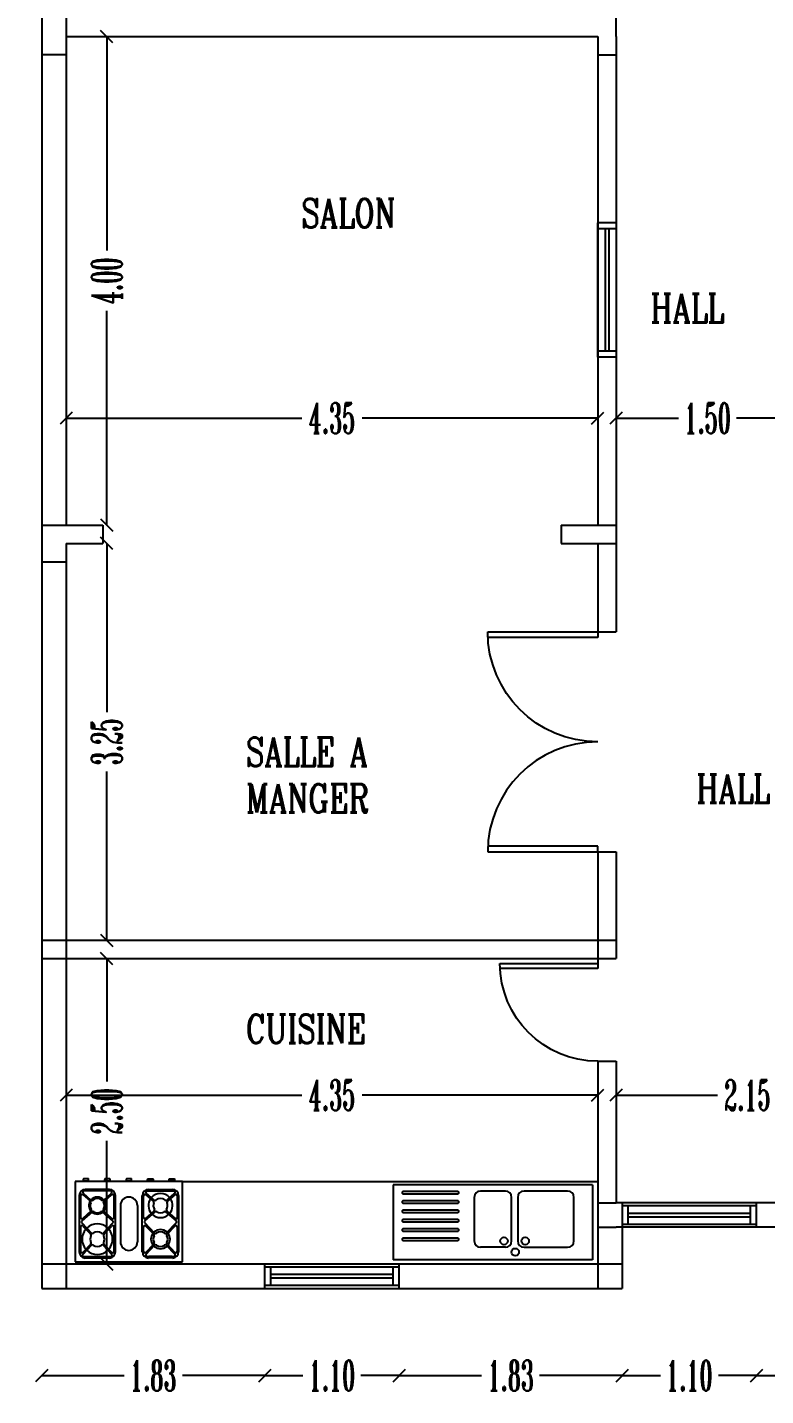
# Model space of a CAD drawing. Extents: x -110 to 3211, y -163 to 893.
# Drawn here: x 2060.1 to 2066.15, y 26.7 to 37.91 of the extents above; entities that cross this region are included whole.
import ezdxf

# ---------------------------------------------------------------- set-up
doc = ezdxf.new("R2010")
doc.units = 0
doc.header["$LTSCALE"] = 0.8
doc.header["$MEASUREMENT"] = 0
doc.layers.get('0').update_dxf_attribs({"color": 5, "linetype": 'CONTINUOUS'})
doc.layers.get('DEFPOINTS').update_dxf_attribs({"linetype": 'CONTINUOUS'})
for name, color, linetype in [('DOOR', 3, 'CONTINUOUS'), ('PIPE', 50, 'CONTINUOUS'), ('TEXT', 200, 'CONTINUOUS'), ('WALL', 6, 'CONTINUOUS'), ('WIN-PLN', 5, 'CONTINUOUS')]:
    doc.layers.add(name, color=color, linetype=linetype)
doc.styles.add('AYMAN-S', font='romant.shx', dxfattribs={"width": 0.7, "height": 0.15})
doc.styles.add('AYMOONY', font='romant.shx', dxfattribs={"width": 0.5})
doc.styles.add('ROMANT', font='ROMANC.SHX', dxfattribs={"width": 0.75})
doc.dimstyles.new('AYMAN-SIT', dxfattribs={"dimtxt": 0.25, "dimasz": 0.08, "dimexe": 0.18, "dimexo": 0.06, "dimgap": 0.05, "dimtad": 0, "dimzin": 1, "dimdsep": 46, "dimtxsty": 'AYMAN-S', "dimblk1": 'OBLIQUE', "dimblk2": 'OBLIQUE', "dimsah": 1, "dimcen": 0.09, "dimse1": 1, "dimse2": 1, "dimclrd": 256, "dimclre": 256, "dimclrt": 200, "dimadec": 0, "dimazin": 0, "dimtfac": 1, "dimtdec": 4, "dimtix": 1, "dimtmove": 0, "dimatfit": 3, "dimldrblk": 'OBLIQUE', "dimfxl": 1, "dimtolj": 1, "dimtzin": 0, "dimarcsym": 0})

# ---------------------------------------------------------------- blocks, each defined once
blk = doc.blocks.new('_OBLIQUE')
at = {"color": 0, "linetype": 'ByBlock'}
blk.add_line((-0.5, -0.5), (0.5, 0.5), dxfattribs=at)
blk = doc.blocks.new('*D335')
at = {"layer": 'DEFPOINTS', "color": 0, "ltscale": 0.8, "transparency": 16777216}
for p in [(2060.422, 30.432), (2064.773, 30.432), (2060.422, 29.164)]:
    blk.add_point(p, dxfattribs=at)
at = {"layer": 'PIPE', "color": 7, "lineweight": -2, "ltscale": 0.8, "transparency": 16777216}
for p, q in [((2060.422, 29.164), (2062.351, 29.164)), ((2064.773, 29.164), (2062.844, 29.164))]:
    blk.add_line(p, q, dxfattribs=at)
at = {"layer": 'PIPE', "color": 7, "lineweight": -2, "ltscale": 0.8, "transparency": 16777216, "xscale": 0.1, "yscale": 0.1, "zscale": 0.1, "rotation": 180}
blk.add_blockref('_OBLIQUE', (2060.422, 29.164), dxfattribs=at)
at = {"layer": 'PIPE', "color": 7, "lineweight": -2, "ltscale": 0.8, "transparency": 16777216, "xscale": 0.1, "yscale": 0.1, "zscale": 0.1}
blk.add_blockref('_OBLIQUE', (2064.773, 29.164), dxfattribs=at)
at = {"layer": 'PIPE', "color": 7, "ltscale": 0.8, "transparency": 16777216, "insert": (2062.598, 29.164), "char_height": 0.25, "attachment_point": 5, "style": 'AYMOONY'}
blk.add_mtext('\\A1;4.35', dxfattribs=at)
blk = doc.blocks.new('*D336')
at = {"layer": 'DEFPOINTS', "color": 0, "ltscale": 0.8, "transparency": 16777216}
for p in [(2060.372, 30.282), (2060.754, 30.282), (2060.372, 27.782)]:
    blk.add_point(p, dxfattribs=at)
at = {"layer": 'PIPE', "color": 7, "lineweight": -2, "ltscale": 0.8, "transparency": 16777216}
for p, q in [((2060.754, 30.282), (2060.754, 29.276)), ((2060.754, 27.782), (2060.754, 28.789))]:
    blk.add_line(p, q, dxfattribs=at)
at = {"layer": 'PIPE', "color": 7, "lineweight": -2, "ltscale": 0.8, "transparency": 16777216, "xscale": 0.1, "yscale": 0.1, "zscale": 0.1}
for p, rotation in [((2060.754, 30.282), 90), ((2060.754, 27.782), 270)]:
    blk.add_blockref('_OBLIQUE', p, dxfattribs=dict(at, rotation=rotation))
at = {"layer": 'PIPE', "color": 7, "ltscale": 0.8, "transparency": 16777216, "insert": (2060.754, 29.032), "char_height": 0.25, "attachment_point": 5, "rotation": 90, "style": 'AYMOONY'}
blk.add_mtext('\\A1;2.50', dxfattribs=at)
blk = doc.blocks.new('*D338')
at = {"layer": 'DEFPOINTS', "color": 0, "ltscale": 0.8, "transparency": 16777216}
for p in [(2070.222, 43.695), (2060.222, 29.257), (2070.222, 29.257)]:
    blk.add_point(p, dxfattribs=at)
at = {"layer": 'PIPE', "color": 7, "lineweight": -2, "ltscale": 0.8, "transparency": 16777216}
for p, q in [((2060.222, 43.695), (2064.925, 43.695)), ((2070.222, 43.695), (2065.519, 43.695))]:
    blk.add_line(p, q, dxfattribs=at)
at = {"layer": 'PIPE', "color": 7, "lineweight": -2, "ltscale": 0.8, "transparency": 16777216, "xscale": 0.1, "yscale": 0.1, "zscale": 0.1, "rotation": 180}
blk.add_blockref('_OBLIQUE', (2060.222, 43.695), dxfattribs=at)
at = {"layer": 'PIPE', "color": 7, "lineweight": -2, "ltscale": 0.8, "transparency": 16777216, "xscale": 0.1, "yscale": 0.1, "zscale": 0.1}
blk.add_blockref('_OBLIQUE', (2070.222, 43.695), dxfattribs=at)
at = {"layer": 'PIPE', "color": 7, "ltscale": 0.8, "transparency": 16777216, "insert": (2065.222, 43.695), "char_height": 0.25, "attachment_point": 5, "style": 'AYMOONY'}
blk.add_mtext('\\A1;10.00', dxfattribs=at)
blk = doc.blocks.new('D')
at = {"layer": 'DOOR', "color": 3}
for p, q in [((0, 1), (0, 0)), ((0.05, 0), (0.05, 0.999)), ((0, 0), (0.05, 0))]:
    blk.add_line(p, q, dxfattribs=at)
blk.add_arc((0, 0), 1, 0, 90, dxfattribs=at)
blk = doc.blocks.new('*D339')
at = {"layer": 'DEFPOINTS', "color": 0, "ltscale": 0.8, "transparency": 16777216}
for p in [(2060.754, 37.832), (2060.754, 37.832), (2060.754, 33.832)]:
    blk.add_point(p, dxfattribs=at)
at = {"layer": 'PIPE', "color": 7, "lineweight": -2, "ltscale": 0.8, "transparency": 16777216}
for p, q in [((2060.754, 37.832), (2060.754, 36.079)), ((2060.754, 33.832), (2060.754, 35.586))]:
    blk.add_line(p, q, dxfattribs=at)
at = {"layer": 'PIPE', "color": 7, "lineweight": -2, "ltscale": 0.8, "transparency": 16777216, "xscale": 0.1, "yscale": 0.1, "zscale": 0.1}
for p, rotation in [((2060.754, 37.832), 90), ((2060.754, 33.832), 270)]:
    blk.add_blockref('_OBLIQUE', p, dxfattribs=dict(at, rotation=rotation))
at = {"layer": 'PIPE', "color": 7, "ltscale": 0.8, "transparency": 16777216, "insert": (2060.754, 35.832), "char_height": 0.25, "attachment_point": 5, "rotation": 90, "style": 'AYMOONY'}
blk.add_mtext('\\A1;4.00', dxfattribs=at)
blk = doc.blocks.new('*D343')
at = {"layer": 'DEFPOINTS', "color": 0, "ltscale": 0.8, "transparency": 16777216}
for p in [(2064.923, 34.707), (2064.923, 34.707), (2066.422, 34.707)]:
    blk.add_point(p, dxfattribs=at)
at = {"layer": 'PIPE', "color": 7, "lineweight": -2, "ltscale": 0.8, "transparency": 16777216}
for p, q in [((2064.923, 34.707), (2065.435, 34.707)), ((2066.422, 34.707), (2065.91, 34.707))]:
    blk.add_line(p, q, dxfattribs=at)
at = {"layer": 'PIPE', "color": 7, "lineweight": -2, "ltscale": 0.8, "transparency": 16777216, "xscale": 0.1, "yscale": 0.1, "zscale": 0.1, "rotation": 180}
blk.add_blockref('_OBLIQUE', (2064.923, 34.707), dxfattribs=at)
at = {"layer": 'PIPE', "color": 7, "lineweight": -2, "ltscale": 0.8, "transparency": 16777216, "xscale": 0.1, "yscale": 0.1, "zscale": 0.1}
blk.add_blockref('_OBLIQUE', (2066.422, 34.707), dxfattribs=at)
at = {"layer": 'PIPE', "color": 7, "ltscale": 0.8, "transparency": 16777216, "insert": (2065.673, 34.707), "char_height": 0.25, "attachment_point": 5, "style": 'AYMOONY'}
blk.add_mtext('\\A1;1.50', dxfattribs=at)
blk = doc.blocks.new('*D345')
at = {"layer": 'DEFPOINTS', "color": 0, "ltscale": 0.8, "transparency": 16777216}
for p in [(2060.422, 34.707), (2060.422, 34.707), (2064.773, 34.707)]:
    blk.add_point(p, dxfattribs=at)
at = {"layer": 'PIPE', "color": 7, "lineweight": -2, "ltscale": 0.8, "transparency": 16777216}
for p, q in [((2060.422, 34.707), (2062.351, 34.707)), ((2064.773, 34.707), (2062.844, 34.707))]:
    blk.add_line(p, q, dxfattribs=at)
at = {"layer": 'PIPE', "color": 7, "lineweight": -2, "ltscale": 0.8, "transparency": 16777216, "xscale": 0.1, "yscale": 0.1, "zscale": 0.1, "rotation": 180}
blk.add_blockref('_OBLIQUE', (2060.422, 34.707), dxfattribs=at)
at = {"layer": 'PIPE', "color": 7, "lineweight": -2, "ltscale": 0.8, "transparency": 16777216, "xscale": 0.1, "yscale": 0.1, "zscale": 0.1}
blk.add_blockref('_OBLIQUE', (2064.773, 34.707), dxfattribs=at)
at = {"layer": 'PIPE', "color": 7, "ltscale": 0.8, "transparency": 16777216, "insert": (2062.598, 34.707), "char_height": 0.25, "attachment_point": 5, "style": 'AYMOONY'}
blk.add_mtext('\\A1;4.35', dxfattribs=at)
blk = doc.blocks.new('*D347')
at = {"layer": 'DEFPOINTS', "color": 0, "ltscale": 0.8, "transparency": 16777216}
for p in [(2064.923, 29.164), (2067.072, 29.164), (2067.072, 29.164)]:
    blk.add_point(p, dxfattribs=at)
at = {"layer": 'PIPE', "color": 7, "lineweight": -2, "ltscale": 0.8, "transparency": 16777216}
for p, q in [((2064.923, 29.164), (2065.754, 29.164)), ((2067.072, 29.164), (2066.241, 29.164))]:
    blk.add_line(p, q, dxfattribs=at)
at = {"layer": 'PIPE', "color": 7, "lineweight": -2, "ltscale": 0.8, "transparency": 16777216, "xscale": 0.1, "yscale": 0.1, "zscale": 0.1, "rotation": 180}
blk.add_blockref('_OBLIQUE', (2064.923, 29.164), dxfattribs=at)
at = {"layer": 'PIPE', "color": 7, "lineweight": -2, "ltscale": 0.8, "transparency": 16777216, "xscale": 0.1, "yscale": 0.1, "zscale": 0.1}
blk.add_blockref('_OBLIQUE', (2067.072, 29.164), dxfattribs=at)
at = {"layer": 'PIPE', "color": 7, "ltscale": 0.8, "transparency": 16777216, "insert": (2065.998, 29.164), "char_height": 0.25, "attachment_point": 5, "style": 'AYMOONY'}
blk.add_mtext('\\A1;2.15', dxfattribs=at)
blk = doc.blocks.new('*D349')
at = {"layer": 'DEFPOINTS', "color": 0, "ltscale": 0.8, "transparency": 16777216}
for p in [(2060.422, 33.682), (2060.422, 30.432), (2060.754, 30.432)]:
    blk.add_point(p, dxfattribs=at)
at = {"layer": 'PIPE', "color": 7, "lineweight": -2, "ltscale": 0.8, "transparency": 16777216}
for p, q in [((2060.754, 33.682), (2060.754, 32.301)), ((2060.754, 30.432), (2060.754, 31.814))]:
    blk.add_line(p, q, dxfattribs=at)
at = {"layer": 'PIPE', "color": 7, "lineweight": -2, "ltscale": 0.8, "transparency": 16777216, "xscale": 0.1, "yscale": 0.1, "zscale": 0.1}
for p, rotation in [((2060.754, 33.682), 90), ((2060.754, 30.432), 270)]:
    blk.add_blockref('_OBLIQUE', p, dxfattribs=dict(at, rotation=rotation))
at = {"layer": 'PIPE', "color": 7, "ltscale": 0.8, "transparency": 16777216, "insert": (2060.754, 32.057), "char_height": 0.25, "attachment_point": 5, "rotation": 90, "style": 'AYMOONY'}
blk.add_mtext('\\A1;3.25', dxfattribs=at)
blk = doc.blocks.new('*D353')
at = {"layer": 'DEFPOINTS', "color": 0, "ltscale": 0.8, "transparency": 16777216}
for p in [(2060.222, 27.582), (2062.048, 27.582), (2062.048, 26.868)]:
    blk.add_point(p, dxfattribs=at)
at = {"layer": 'PIPE', "color": 7, "lineweight": -2, "ltscale": 0.8, "transparency": 16777216}
for p, q in [((2060.222, 26.868), (2060.898, 26.868)), ((2062.048, 26.868), (2061.373, 26.868))]:
    blk.add_line(p, q, dxfattribs=at)
at = {"layer": 'PIPE', "color": 7, "lineweight": -2, "ltscale": 0.8, "transparency": 16777216, "xscale": 0.1, "yscale": 0.1, "zscale": 0.1, "rotation": 180}
blk.add_blockref('_OBLIQUE', (2060.222, 26.868), dxfattribs=at)
at = {"layer": 'PIPE', "color": 7, "lineweight": -2, "ltscale": 0.8, "transparency": 16777216, "xscale": 0.1, "yscale": 0.1, "zscale": 0.1}
blk.add_blockref('_OBLIQUE', (2062.048, 26.868), dxfattribs=at)
at = {"layer": 'PIPE', "color": 7, "ltscale": 0.8, "transparency": 16777216, "insert": (2061.135, 26.868), "char_height": 0.25, "attachment_point": 5, "style": 'AYMOONY'}
blk.add_mtext('\\A1;1.83', dxfattribs=at)
blk = doc.blocks.new('*D354')
at = {"layer": 'DEFPOINTS', "color": 0, "ltscale": 0.8, "transparency": 16777216}
for p in [(2062.048, 27.582), (2063.148, 27.582), (2063.148, 26.868)]:
    blk.add_point(p, dxfattribs=at)
at = {"layer": 'PIPE', "color": 7, "lineweight": -2, "ltscale": 0.8, "transparency": 16777216}
for p, q in [((2062.048, 26.868), (2062.36, 26.868)), ((2063.148, 26.868), (2062.835, 26.868))]:
    blk.add_line(p, q, dxfattribs=at)
at = {"layer": 'PIPE', "color": 7, "lineweight": -2, "ltscale": 0.8, "transparency": 16777216, "xscale": 0.1, "yscale": 0.1, "zscale": 0.1, "rotation": 180}
blk.add_blockref('_OBLIQUE', (2062.048, 26.868), dxfattribs=at)
at = {"layer": 'PIPE', "color": 7, "lineweight": -2, "ltscale": 0.8, "transparency": 16777216, "xscale": 0.1, "yscale": 0.1, "zscale": 0.1}
blk.add_blockref('_OBLIQUE', (2063.148, 26.868), dxfattribs=at)
at = {"layer": 'PIPE', "color": 7, "ltscale": 0.8, "transparency": 16777216, "insert": (2062.598, 26.868), "char_height": 0.25, "attachment_point": 5, "style": 'AYMOONY'}
blk.add_mtext('\\A1;1.10', dxfattribs=at)
blk = doc.blocks.new('*D355')
at = {"layer": 'DEFPOINTS', "color": 0, "ltscale": 0.8, "transparency": 16777216}
for p in [(2063.148, 27.582), (2064.973, 27.582), (2064.973, 26.868)]:
    blk.add_point(p, dxfattribs=at)
at = {"layer": 'PIPE', "color": 7, "lineweight": -2, "ltscale": 0.8, "transparency": 16777216}
for p, q in [((2063.148, 26.868), (2063.823, 26.868)), ((2064.973, 26.868), (2064.298, 26.868))]:
    blk.add_line(p, q, dxfattribs=at)
at = {"layer": 'PIPE', "color": 7, "lineweight": -2, "ltscale": 0.8, "transparency": 16777216, "xscale": 0.1, "yscale": 0.1, "zscale": 0.1, "rotation": 180}
blk.add_blockref('_OBLIQUE', (2063.148, 26.868), dxfattribs=at)
at = {"layer": 'PIPE', "color": 7, "lineweight": -2, "ltscale": 0.8, "transparency": 16777216, "xscale": 0.1, "yscale": 0.1, "zscale": 0.1}
blk.add_blockref('_OBLIQUE', (2064.973, 26.868), dxfattribs=at)
at = {"layer": 'PIPE', "color": 7, "ltscale": 0.8, "transparency": 16777216, "insert": (2064.061, 26.868), "char_height": 0.25, "attachment_point": 5, "style": 'AYMOONY'}
blk.add_mtext('\\A1;1.83', dxfattribs=at)
blk = doc.blocks.new('*D356')
at = {"layer": 'DEFPOINTS', "color": 0, "ltscale": 0.8, "transparency": 16777216}
for p in [(2066.073, 28.082), (2064.973, 27.582), (2066.073, 26.868)]:
    blk.add_point(p, dxfattribs=at)
at = {"layer": 'PIPE', "color": 7, "lineweight": -2, "ltscale": 0.8, "transparency": 16777216}
for p, q in [((2064.973, 26.868), (2065.286, 26.868)), ((2066.073, 26.868), (2065.761, 26.868))]:
    blk.add_line(p, q, dxfattribs=at)
at = {"layer": 'PIPE', "color": 7, "lineweight": -2, "ltscale": 0.8, "transparency": 16777216, "xscale": 0.1, "yscale": 0.1, "zscale": 0.1, "rotation": 180}
blk.add_blockref('_OBLIQUE', (2064.973, 26.868), dxfattribs=at)
at = {"layer": 'PIPE', "color": 7, "lineweight": -2, "ltscale": 0.8, "transparency": 16777216, "xscale": 0.1, "yscale": 0.1, "zscale": 0.1}
blk.add_blockref('_OBLIQUE', (2066.073, 26.868), dxfattribs=at)
at = {"layer": 'PIPE', "color": 7, "ltscale": 0.8, "transparency": 16777216, "insert": (2065.523, 26.868), "char_height": 0.25, "attachment_point": 5, "style": 'AYMOONY'}
blk.add_mtext('\\A1;1.10', dxfattribs=at)
blk = doc.blocks.new('*D357')
at = {"layer": 'DEFPOINTS', "color": 0, "ltscale": 0.8, "transparency": 16777216}
for p in [(2066.073, 28.082), (2070.222, 28.082), (2070.222, 26.868)]:
    blk.add_point(p, dxfattribs=at)
at = {"layer": 'PIPE', "color": 7, "lineweight": -2, "ltscale": 0.8, "transparency": 16777216}
for p, q in [((2066.073, 26.868), (2067.901, 26.868)), ((2070.222, 26.868), (2068.394, 26.868))]:
    blk.add_line(p, q, dxfattribs=at)
at = {"layer": 'PIPE', "color": 7, "lineweight": -2, "ltscale": 0.8, "transparency": 16777216, "xscale": 0.1, "yscale": 0.1, "zscale": 0.1, "rotation": 180}
blk.add_blockref('_OBLIQUE', (2066.073, 26.868), dxfattribs=at)
at = {"layer": 'PIPE', "color": 7, "lineweight": -2, "ltscale": 0.8, "transparency": 16777216, "xscale": 0.1, "yscale": 0.1, "zscale": 0.1}
blk.add_blockref('_OBLIQUE', (2070.222, 26.868), dxfattribs=at)
at = {"layer": 'PIPE', "color": 7, "ltscale": 0.8, "transparency": 16777216, "insert": (2068.148, 26.868), "char_height": 0.25, "attachment_point": 5, "style": 'AYMOONY'}
blk.add_mtext('\\A1;4.15', dxfattribs=at)
blk = doc.blocks.new('*D378')
at = {"layer": 'DEFPOINTS', "color": 0, "ltscale": 0.8, "transparency": 16777216}
for p in [(2059.398, 43.082), (2060.222, 43.082), (2060.222, 27.582)]:
    blk.add_point(p, dxfattribs=at)
at = {"layer": 'PIPE', "color": 7, "lineweight": -2, "ltscale": 0.8, "transparency": 16777216}
for p, q in [((2059.398, 43.082), (2059.398, 35.629)), ((2059.398, 27.582), (2059.398, 35.035))]:
    blk.add_line(p, q, dxfattribs=at)
at = {"layer": 'PIPE', "color": 7, "lineweight": -2, "ltscale": 0.8, "transparency": 16777216, "xscale": 0.1, "yscale": 0.1, "zscale": 0.1}
for p, rotation in [((2059.398, 43.082), 90), ((2059.398, 27.582), 270)]:
    blk.add_blockref('_OBLIQUE', p, dxfattribs=dict(at, rotation=rotation))
at = {"layer": 'PIPE', "color": 7, "ltscale": 0.8, "transparency": 16777216, "insert": (2059.398, 35.332), "char_height": 0.25, "attachment_point": 5, "rotation": 90, "style": 'AYMOONY'}
blk.add_mtext('\\A1;15.50', dxfattribs=at)

msp = doc.modelspace()

# ---------------------------------------------------------------- linework, layer by layer
for p, q in [((2060.495, 28.458), (2060.495, 27.798)), ((2061.375, 28.458), (2060.495, 28.458)), ((2061.375, 28.458), (2064.773, 28.458)), ((2061.375, 27.798), (2061.375, 28.458)), ((2060.558, 28.35), (2060.62, 28.295)), ((2060.561, 28.361), (2060.625, 28.305)), ((2060.786, 28.381), (2060.568, 28.381)), ((2060.776, 28.392), (2060.578, 28.392)), ((2060.727, 28.289), (2060.796, 28.35)), ((2060.729, 28.305), (2060.793, 28.361)), ((2061.137, 28.295), (2061.075, 28.35)), ((2061.142, 28.305), (2061.078, 28.361)), ((2061.085, 28.381), (2061.303, 28.381)), ((2061.095, 28.392), (2061.293, 28.392)), ((2061.31, 28.361), (2061.246, 28.305)), ((2061.313, 28.35), (2061.251, 28.295)), ((2064.731, 28.429), (2063.099, 28.429)), ((2063.099, 28.429), (2063.099, 27.817)), ((2064.017, 28.378), (2063.813, 28.378)), ((2064.527, 28.378), (2064.17, 28.378)), ((2064.731, 28.429), (2064.731, 27.817)), ((2060.528, 28.342), (2060.528, 27.88)), ((2060.539, 28.341), (2060.539, 28.163)), ((2060.814, 28.163), (2060.814, 28.341)), ((2060.825, 27.88), (2060.825, 28.342)), ((2060.866, 28.26), (2060.866, 27.963)), ((2061.005, 28.26), (2061.005, 27.963)), ((2061.045, 27.88), (2061.045, 28.342)), ((2061.056, 28.163), (2061.056, 28.341)), ((2061.331, 28.341), (2061.331, 28.163)), ((2061.342, 28.342), (2061.342, 27.88)), ((2063.762, 28.327), (2063.762, 27.97)), ((2064.068, 27.97), (2064.068, 28.327)), ((2064.119, 28.327), (2064.119, 27.97)), ((2064.578, 27.97), (2064.578, 28.327)), ((2060.634, 28.208), (2060.55, 28.134)), ((2060.625, 28.214), (2060.558, 28.155)), ((2060.804, 28.134), (2060.719, 28.208)), ((2060.796, 28.155), (2060.729, 28.214)), ((2061.067, 28.134), (2061.151, 28.208)), ((2061.075, 28.155), (2061.142, 28.214)), ((2061.236, 28.208), (2061.321, 28.134)), ((2061.246, 28.214), (2061.313, 28.155)), ((2060.539, 28.085), (2060.539, 27.885)), ((2060.549, 28.118), (2060.629, 28.034)), ((2060.558, 28.092), (2060.623, 28.025)), ((2060.724, 28.034), (2060.805, 28.118)), ((2060.731, 28.025), (2060.795, 28.092)), ((2060.814, 27.885), (2060.814, 28.085)), ((2061.056, 27.885), (2061.056, 28.085)), ((2061.146, 28.034), (2061.066, 28.118)), ((2061.14, 28.025), (2061.075, 28.092)), ((2061.322, 28.118), (2061.241, 28.034)), ((2061.312, 28.092), (2061.248, 28.025)), ((2061.331, 28.085), (2061.331, 27.885)), ((2060.629, 27.935), (2060.557, 27.86)), ((2060.623, 27.945), (2060.558, 27.877)), ((2060.796, 27.86), (2060.724, 27.935)), ((2060.795, 27.877), (2060.731, 27.945)), ((2061.075, 27.877), (2061.14, 27.945)), ((2061.076, 27.862), (2061.146, 27.935)), ((2061.241, 27.935), (2061.311, 27.862)), ((2061.248, 27.945), (2061.312, 27.877)), ((2064.017, 27.919), (2063.813, 27.919)), ((2064.17, 27.919), (2064.527, 27.919)), ((2060.495, 27.798), (2061.375, 27.798)), ((2060.565, 27.842), (2060.788, 27.842)), ((2060.578, 27.831), (2060.776, 27.831)), ((2061.293, 27.842), (2061.095, 27.842)), ((2061.293, 27.831), (2061.095, 27.831)), ((2064.731, 27.817), (2063.099, 27.817))]:
    msp.add_line(p, q)
for points in [[(2060.605, 28.463), (2060.605, 28.474, 0.414214), (2060.6, 28.48), (2060.567, 28.48, 0.414214), (2060.561, 28.474), (2060.561, 28.463)], [(2060.781, 28.463), (2060.781, 28.474, 0.414214), (2060.776, 28.48), (2060.743, 28.48, 0.414214), (2060.737, 28.474), (2060.737, 28.463)], [(2060.957, 28.463), (2060.957, 28.474, 0.414214), (2060.952, 28.48), (2060.919, 28.48, 0.414214), (2060.913, 28.474), (2060.913, 28.463)], [(2061.089, 28.463), (2061.089, 28.474, -0.414214), (2061.095, 28.48), (2061.128, 28.48, -0.414214), (2061.133, 28.474), (2061.133, 28.463)], [(2061.265, 28.463), (2061.265, 28.474, -0.414214), (2061.271, 28.48), (2061.304, 28.48, -0.414214), (2061.309, 28.474), (2061.309, 28.463)]]:
    msp.add_lwpolyline(points, format="xyb")
for points in [[(2060.561, 28.463), (2060.605, 28.463)], [(2060.572, 28.463), (2060.572, 28.458)], [(2060.594, 28.463), (2060.594, 28.458)], [(2060.737, 28.463), (2060.781, 28.463)], [(2060.748, 28.463), (2060.748, 28.458)], [(2060.77, 28.463), (2060.77, 28.458)], [(2060.913, 28.463), (2060.957, 28.463)], [(2060.924, 28.463), (2060.924, 28.458)], [(2060.946, 28.463), (2060.946, 28.458)], [(2061.133, 28.463), (2061.089, 28.463)], [(2061.1, 28.463), (2061.1, 28.458)], [(2061.122, 28.463), (2061.122, 28.458)], [(2061.309, 28.463), (2061.265, 28.463)], [(2061.276, 28.463), (2061.276, 28.458)], [(2061.298, 28.463), (2061.298, 28.458)]]:
    msp.add_lwpolyline(points)
for points in [[(2063.185, 28.353, -0.414214), (2063.175, 28.363), (2063.175, 28.368, -0.414214), (2063.185, 28.378), (2063.624, 28.378, -0.414214), (2063.634, 28.368), (2063.634, 28.363, -0.414214), (2063.624, 28.353)], [(2063.185, 28.276, -0.414214), (2063.175, 28.287), (2063.175, 28.292, -0.414214), (2063.185, 28.302), (2063.624, 28.302, -0.414214), (2063.634, 28.292), (2063.634, 28.287, -0.414214), (2063.624, 28.276)], [(2063.185, 28.2, -0.414214), (2063.175, 28.21), (2063.175, 28.215, -0.414214), (2063.185, 28.225), (2063.624, 28.225, -0.414214), (2063.634, 28.215), (2063.634, 28.21, -0.414214), (2063.624, 28.2)], [(2063.185, 28.123, -0.414214), (2063.175, 28.134), (2063.175, 28.139, -0.414214), (2063.185, 28.149), (2063.624, 28.149, -0.414214), (2063.634, 28.139), (2063.634, 28.134, -0.414214), (2063.624, 28.123)], [(2063.185, 28.047, -0.414214), (2063.175, 28.057), (2063.175, 28.062, -0.414214), (2063.185, 28.072), (2063.624, 28.072, -0.414214), (2063.634, 28.062), (2063.634, 28.057, -0.414214), (2063.624, 28.047)], [(2063.185, 27.97, -0.414214), (2063.175, 27.981), (2063.175, 27.986, -0.414214), (2063.185, 27.996), (2063.624, 27.996, -0.414214), (2063.634, 27.986), (2063.634, 27.981, -0.414214), (2063.624, 27.97)]]:
    msp.add_lwpolyline(points, format="xyb", close=True)
for centre in [(2064.006, 27.97), (2064.098, 27.879), (2064.18, 27.97)]:
    msp.add_circle(centre, 0.0306)
for centre, radius, start, end in [((2060.578, 28.342), 0.0495, 90, 180), ((2060.55, 28.341), 0.011, 48.7535, 180), ((2060.568, 28.37), 0.011, 90, 228.7535), ((2060.776, 28.342), 0.0495, 0, 90), ((2060.786, 28.37), 0.011, 311.2465, 90), ((2060.803, 28.341), 0.011, 0, 131.2465), ((2061.095, 28.342), 0.0495, 90, 180), ((2061.067, 28.341), 0.011, 48.7535, 180), ((2061.085, 28.37), 0.011, 90, 228.7535), ((2061.194, 28.26), 0.099, 41.2465, 138.7535), ((2061.293, 28.342), 0.0495, 0, 90), ((2061.303, 28.37), 0.011, 311.2465, 90), ((2061.32, 28.341), 0.011, 0, 131.2465), ((2063.813, 28.327), 0.051, 90, 180), ((2064.017, 28.327), 0.051, 0, 90), ((2064.17, 28.327), 0.051, 90, 180), ((2064.527, 28.327), 0.051, 0, 90), ((2060.677, 28.26), 0.0696, 147.851, 221.2465), ((2060.677, 28.26), 0.0588, 157.137, 212.1738), ((2060.612, 28.287), 0.011, 337.137, 48.7535), ((2060.677, 28.26), 0.0696, 41.2465, 138.7535), ((2060.632, 28.313), 0.011, 228.7535, 309.6808), ((2060.677, 28.26), 0.0588, 50.3192, 129.6808), ((2060.721, 28.313), 0.011, 230.3192, 311.2465), ((2060.677, 28.26), 0.0588, 327.8262, 30.4566), ((2060.677, 28.26), 0.0696, 318.7535, 32.149), ((2060.935, 28.26), 0.0696, 360, 180), ((2061.194, 28.26), 0.099, 145.1329, 221.2465), ((2061.194, 28.26), 0.0588, 157.137, 212.1738), ((2061.129, 28.287), 0.011, 337.137, 48.7535), ((2061.149, 28.313), 0.011, 228.7535, 309.6808), ((2061.194, 28.26), 0.0588, 50.3192, 129.6808), ((2061.238, 28.313), 0.011, 230.3192, 311.2465), ((2061.194, 28.26), 0.0588, 327.8262, 22.863), ((2061.258, 28.287), 0.011, 131.2465, 202.863), ((2061.194, 28.26), 0.099, 318.7535, 34.8671), ((2060.55, 28.163), 0.011, 180, 311.2465), ((2060.557, 28.125), 0.011, 131.2465, 223.848), ((2060.618, 28.223), 0.011, 311.2465, 32.1738), ((2060.677, 28.26), 0.0696, 230.3439, 309.6561), ((2060.642, 28.2), 0.011, 59.6299, 131.2465), ((2060.677, 28.26), 0.0588, 239.6299, 300.3701), ((2060.712, 28.2), 0.011, 48.7535, 120.3701), ((2060.736, 28.223), 0.011, 147.8262, 228.7535), ((2060.803, 28.163), 0.011, 228.7535, 0), ((2060.797, 28.125), 0.011, 316.152, 48.7535), ((2061.067, 28.163), 0.011, 180, 311.2465), ((2061.074, 28.125), 0.011, 131.2465, 223.848), ((2061.194, 28.26), 0.099, 227.6258, 312.3742), ((2061.135, 28.223), 0.011, 311.2465, 32.1738), ((2061.159, 28.2), 0.011, 59.6299, 131.2465), ((2061.194, 28.26), 0.0588, 239.6299, 300.3701), ((2061.229, 28.2), 0.011, 48.7535, 120.3701), ((2061.253, 28.223), 0.011, 147.8262, 228.7535), ((2061.32, 28.163), 0.011, 228.7535, 0), ((2061.314, 28.125), 0.011, 316.152, 48.7535), ((2060.55, 28.085), 0.011, 43.848, 180), ((2060.677, 27.985), 0.125, 138.9063, 221.0937), ((2060.677, 27.985), 0.125, 46.152, 133.848), ((2060.677, 27.985), 0.0588, 152.2314, 207.7686), ((2060.615, 28.017), 0.011, 332.2314, 43.848), ((2060.637, 28.042), 0.011, 223.848, 304.7753), ((2060.677, 27.985), 0.0588, 55.2247, 124.7753), ((2060.717, 28.042), 0.011, 235.2247, 316.152), ((2060.738, 28.017), 0.011, 136.152, 207.7686), ((2060.677, 27.985), 0.0588, 332.2314, 27.7686), ((2060.677, 27.985), 0.125, 318.9063, 41.0937), ((2060.803, 28.085), 0.011, 0, 136.152), ((2061.067, 28.085), 0.011, 43.848, 180), ((2061.194, 27.985), 0.0779, 141.9646, 218.0354), ((2061.194, 27.985), 0.0588, 152.2314, 207.7686), ((2061.194, 27.985), 0.0779, 46.152, 133.848), ((2061.132, 28.017), 0.011, 332.2314, 43.848), ((2061.154, 28.042), 0.011, 223.848, 304.7753), ((2061.194, 27.985), 0.0588, 55.2247, 124.7753), ((2061.234, 28.042), 0.011, 235.2247, 316.152), ((2061.255, 28.017), 0.011, 136.152, 207.7686), ((2061.194, 27.985), 0.0588, 332.2314, 27.7686), ((2061.194, 27.985), 0.0779, 321.9646, 38.0354), ((2061.32, 28.085), 0.011, 0, 136.152), ((2060.615, 27.952), 0.011, 316.152, 27.7686), ((2060.637, 27.927), 0.011, 55.2247, 136.152), ((2060.677, 27.985), 0.0588, 235.2247, 304.7753), ((2060.717, 27.927), 0.011, 43.848, 124.7753), ((2060.738, 27.952), 0.011, 152.2314, 223.848), ((2060.935, 27.963), 0.0696, 180, 360), ((2061.132, 27.952), 0.011, 316.152, 27.7686), ((2061.194, 27.985), 0.0779, 226.152, 313.848), ((2061.154, 27.927), 0.011, 55.2247, 136.152), ((2061.194, 27.985), 0.0588, 235.2247, 304.7753), ((2061.234, 27.927), 0.011, 43.848, 124.7753), ((2061.255, 27.952), 0.011, 152.2314, 223.848), ((2063.813, 27.97), 0.051, 180, 270), ((2064.017, 27.97), 0.051, 270, 0), ((2064.17, 27.97), 0.051, 180, 270), ((2064.527, 27.97), 0.051, 270, 0), ((2060.578, 27.88), 0.0495, 180, 270), ((2060.55, 27.885), 0.011, 180, 316.152), ((2060.565, 27.853), 0.011, 136.152, 270), ((2060.677, 27.985), 0.125, 226.152, 313.848), ((2060.776, 27.88), 0.0495, 270, 0), ((2060.788, 27.853), 0.011, 270, 43.848), ((2060.803, 27.885), 0.011, 223.848, 0), ((2061.095, 27.88), 0.0495, 180, 270), ((2061.067, 27.885), 0.011, 180, 316.152), ((2061.084, 27.855), 0.011, 136.152, 247.4864), ((2061.095, 27.88), 0.0385, 247.4864, 270), ((2061.293, 27.88), 0.0495, 270, 0), ((2061.293, 27.88), 0.0385, 270, 292.5136), ((2061.303, 27.855), 0.011, 292.5136, 43.848), ((2061.32, 27.885), 0.011, 223.848, 0)]:
    msp.add_arc(centre, radius, start, end)
at = {"layer": 'WALL'}
for p, q in [((2060.222, 43.082), (2060.222, 27.582)), ((2060.222, 43.082), (2060.222, 29.257)), ((2060.422, 43.082), (2060.422, 33.832)), ((2064.923, 37.832), (2064.923, 37.982)), ((2060.422, 37.832), (2064.773, 37.832)), ((2064.773, 37.832), (2064.773, 37.682)), ((2064.773, 37.832), (2064.773, 37.682)), ((2064.923, 37.832), (2064.923, 37.682)), ((2060.422, 37.682), (2060.222, 37.682)), ((2064.773, 37.682), (2064.923, 37.682)), ((2064.773, 37.682), (2064.773, 33.832)), ((2064.923, 37.682), (2064.923, 33.682)), ((2064.923, 36.307), (2064.773, 36.307)), ((2064.923, 35.207), (2064.773, 35.207)), ((2060.222, 33.832), (2060.722, 33.832)), ((2060.222, 33.832), (2060.422, 33.832)), ((2060.722, 33.832), (2060.722, 33.682)), ((2064.473, 33.832), (2064.923, 33.832)), ((2064.473, 33.832), (2064.473, 33.682)), ((2060.422, 33.682), (2060.422, 27.582)), ((2060.422, 33.682), (2060.722, 33.682)), ((2064.473, 33.682), (2064.923, 33.682)), ((2064.773, 33.682), (2064.773, 32.957)), ((2064.923, 33.682), (2064.923, 32.957)), ((2060.222, 33.532), (2060.422, 33.532)), ((2064.773, 32.957), (2064.923, 32.957)), ((2064.773, 31.157), (2064.773, 30.432)), ((2064.773, 31.157), (2064.923, 31.157)), ((2064.923, 31.157), (2064.923, 30.432)), ((2060.222, 30.432), (2064.923, 30.432)), ((2064.773, 30.432), (2064.773, 30.202)), ((2064.923, 30.432), (2064.923, 30.282)), ((2060.222, 30.282), (2064.923, 30.282)), ((2064.773, 29.442), (2064.773, 27.582)), ((2064.773, 29.442), (2064.923, 29.442)), ((2064.923, 29.442), (2064.923, 28.282)), ((2064.773, 28.282), (2064.923, 28.282)), ((2067.072, 28.282), (2064.923, 28.282)), ((2064.973, 28.282), (2064.973, 27.582)), ((2066.073, 28.082), (2066.073, 28.282)), ((2064.773, 28.082), (2064.923, 28.082)), ((2064.773, 28.082), (2064.923, 28.082)), ((2067.072, 28.082), (2064.923, 28.082)), ((2060.222, 27.782), (2064.973, 27.782)), ((2062.048, 27.582), (2062.048, 27.782)), ((2063.148, 27.582), (2063.148, 27.782)), ((2060.222, 27.582), (2064.973, 27.582))]:
    msp.add_line(p, q, dxfattribs=at)
at = {"layer": 'WIN-PLN', "ltscale": 0.8}
for p, q in [((2064.773, 35.207), (2064.773, 36.307)), ((2064.923, 36.307), (2064.923, 35.207)), ((2064.923, 36.257), (2064.773, 36.257)), ((2064.833, 36.257), (2064.833, 35.257)), ((2064.863, 36.257), (2064.863, 35.257)), ((2064.923, 35.257), (2064.773, 35.257)), ((2066.073, 28.257), (2064.973, 28.257)), ((2065.023, 28.107), (2065.023, 28.257)), ((2066.023, 28.107), (2066.023, 28.257)), ((2065.023, 28.197), (2066.023, 28.197)), ((2065.023, 28.167), (2066.023, 28.167)), ((2064.973, 28.107), (2066.073, 28.107)), ((2063.148, 27.757), (2062.048, 27.757)), ((2062.098, 27.607), (2062.098, 27.757)), ((2062.098, 27.697), (2063.098, 27.697)), ((2063.098, 27.607), (2063.098, 27.757)), ((2062.048, 27.607), (2063.148, 27.607)), ((2062.098, 27.667), (2063.098, 27.667))]:
    msp.add_line(p, q, dxfattribs=at)

# ---------------------------------------------------------------- block references
at = {"layer": 'DOOR', "ltscale": 0.8, "rotation": 90}
for p, xscale, yscale, zscale in [((2064.773, 32.957), -0.9000000000000057, 0.9000000000000057, 0.9), ((2064.773, 31.157), 0.9000000000000057, 0.9000000000000057, 0.9000000000000057), ((2064.773, 30.242), -0.799999999999983, 0.8000000000000114, 0.8)]:
    msp.add_blockref('D', p, dxfattribs=dict(at, xscale=xscale, yscale=yscale, zscale=zscale))

# ---------------------------------------------------------------- texts
at = {"layer": 'TEXT', "color": 7, "ltscale": 61, "style": 'ROMANT', "width": 0.75}
for s, p in [('SALON', (2062.347, 36.269)), ('HALL', (2065.205, 35.491)), ('SALLE A', (2061.894, 31.858)), ('MANGER', (2061.894, 31.478)), ('HALL', (2065.58, 31.557)), ('CUISINE', (2061.894, 29.59))]:
    msp.add_text(s, height=0.2334, dxfattribs=at).set_placement(p)

# ---------------------------------------------------------------- dimensions: what is measured, and where the dimension line sits
at = {"layer": 'PIPE', "ltscale": 0.8}
for base, p1, p2, picture, middle in [((2070.222, 43.695), (2060.222, 29.257), (2070.222, 29.257), '*D338', (2065.222, 43.695)), ((2060.422, 34.707), (2064.773, 34.707), (2060.422, 34.707), '*D345', (2062.598, 34.707)), ((2064.923, 34.707), (2066.422, 34.707), (2064.923, 34.707), '*D343', (2065.673, 34.707)), ((2067.072, 29.164), (2064.923, 29.164), (2067.072, 29.164), '*D347', (2065.998, 29.164))]:
    dim = msp.add_linear_dim(base=base, p1=p1, p2=p2, dimstyle='AYMAN-SIT', override={"dimasz": 0.1, "dimexe": 0.006, "dimtxsty": 'AYMOONY', "dimclrd": 7, "dimclrt": 7, "dimtdec": 2}, dxfattribs=at)
    dim.commit()
    dim.dimension.update_dxf_attribs({"geometry": picture, "text_midpoint": middle})
for base, p1, p2, angle, override, picture, middle in [((2059.398, 43.082), (2060.222, 27.582), (2060.222, 43.082), 90, {"dimasz": 0.1, "dimexe": 0.006, "dimtxsty": 'AYMOONY', "dimclrd": 7, "dimclrt": 7, "dimtdec": 2}, '*D378', (2059.398, 35.332)), ((2060.754, 37.832), (2060.754, 33.832), (2060.754, 37.832), 270, {"dimasz": 0.1, "dimexe": 0.006, "dimtxsty": 'AYMOONY', "dimclrd": 7, "dimclrt": 7, "dimtdec": 2}, '*D339', (2060.754, 35.832)), ((2060.754, 30.432), (2060.422, 33.682), (2060.422, 30.432), 90, {"dimasz": 0.1, "dimexe": 0.006, "dimtxsty": 'AYMOONY', "dimclrd": 7, "dimclrt": 7, "dimtdec": 2}, '*D349', (2060.754, 32.057)), ((2060.422, 29.164), (2064.773, 30.432), (2060.422, 30.432), 180, {"dimasz": 0.1, "dimexe": 0.006, "dimtxsty": 'AYMOONY', "dimclrd": 7, "dimclrt": 7, "dimtdec": 2}, '*D335', (2062.598, 29.164)), ((2060.754, 30.282), (2060.372, 27.782), (2060.372, 30.282), 270, {"dimasz": 0.1, "dimexe": 0.006, "dimtxsty": 'AYMOONY', "dimclrd": 7, "dimclrt": 7, "dimtdec": 2}, '*D336', (2060.754, 29.032)), ((2066.073, 26.868), (2064.973, 27.582), (2066.073, 28.082), 180, {"dimasz": 0.1, "dimexe": 0.006, "dimtxsty": 'AYMOONY', "dimclrd": 7, "dimclrt": 7, "dimtdec": 2, "dimtmove": 1}, '*D356', (2065.523, 26.868)), ((2070.222, 26.868), (2066.073, 28.082), (2070.222, 28.082), 180, {"dimasz": 0.1, "dimexe": 0.006, "dimtxsty": 'AYMOONY', "dimclrd": 7, "dimclrt": 7, "dimtdec": 2, "dimtmove": 1}, '*D357', (2068.148, 26.868)), ((2063.148, 26.868), (2062.048, 27.582), (2063.148, 27.582), 180, {"dimasz": 0.1, "dimexe": 0.006, "dimtxsty": 'AYMOONY', "dimclrd": 7, "dimclrt": 7, "dimtdec": 2, "dimtmove": 1}, '*D354', (2062.598, 26.868)), ((2064.9734, 26.8678), (2063.1478, 27.5824), (2064.9734, 27.5824), 180, {"dimasz": 0.1, "dimexe": 0.006, "dimtxsty": 'AYMOONY', "dimclrd": 7, "dimclrt": 7, "dimtdec": 2, "dimtmove": 1}, '*D355', (2064.0606, 26.8678))]:
    dim = msp.add_linear_dim(base=base, p1=p1, p2=p2, angle=angle, dimstyle='AYMAN-SIT', override=override, dxfattribs=at)
    dim.commit()
    dim.dimension.update_dxf_attribs({"geometry": picture, "text_midpoint": middle})
dim = msp.add_aligned_dim(p1=(2060.222, 27.582), p2=(2062.048, 27.582), distance=-0.715, dimstyle='AYMAN-SIT', override={"dimasz": 0.1, "dimexe": 0.006, "dimtxsty": 'AYMOONY', "dimclrd": 7, "dimclrt": 7, "dimtdec": 2}, dxfattribs=at)
dim.commit()
dim.dimension.update_dxf_attribs({"geometry": '*D353', "text_midpoint": (2061.135, 26.868)})

doc.saveas('drawing.dxf')
